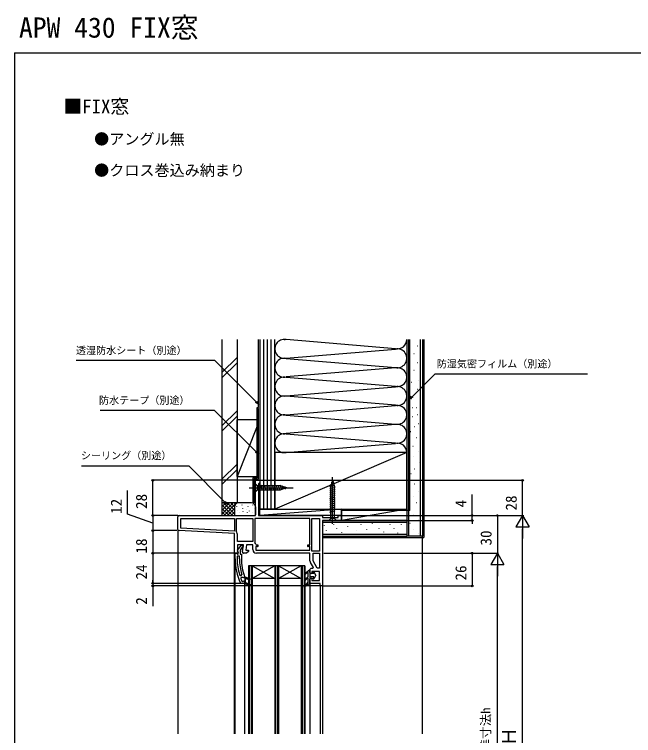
# Model space of a CAD drawing. Units: millimetres, scale not verified. Extents: x -525 to 525, y -782 to 778.
# Drawn here: x -525 to -33, y 205 to 778 of the extents above; entities that cross this region are included whole.
import ezdxf
from ezdxf.enums import TextEntityAlignment as Align

# ---------------------------------------------------------------- set-up
doc = ezdxf.new("R2010")
doc.units = ezdxf.units.MM
doc.header["$LTSCALE"] = 4
for name, color, linetype in [('0-1_USER1', 3, 'Continuous'), ('0-2_YKK_11', 7, 'Continuous'), ('0-3_YKK_12', 2, 'Continuous'), ('0-4_YKK_13', 4, 'Continuous'), ('0-6_YKK_D', 6, 'Continuous'), ('0-7_YKK_ZWAK', 7, 'Continuous'), ('0-8_YSS_K', 3, 'Continuous'), ('0-9_YSS_KE', 3, 'Continuous')]:
    doc.layers.add(name, color=color, linetype=linetype)
doc.styles.add('ＭＳ ゴシック', font='')
doc.styles.get('ＭＳ ゴシック').set_extended_font_data('MS Gothic')

msp = doc.modelspace()

# ---------------------------------------------------------------- linework, layer by layer
at = {"layer": '0-2_YKK_11'}
for p, q in [((-395, 368.649), (-395, 378.7)), ((-290, 334.5), (-290, 336.7))]:
    msp.add_line(p, q, dxfattribs=at)
for points in [[(-394, 379.7), (-333.4, 379.7), (-333.4, 407.7), (-330, 407.7), (-330, 405.8), (-330.5, 405.3), (-331, 404.8), (-331, 379.7), (-280, 379.7), (-280, 378.2), (-267.5, 378.2), (-267.5, 379.7), (-265, 379.7), (-265, 375.7), (-280, 375.7), (-280, 323.7), (-281.8, 323.7), (-281.8, 325.7), (-290, 325.7), (-290, 329)], [(-348.282, 366.335), (-348.4, 366.658), (-348.4, 377.3), (-335.5, 377.3)], [(-335.5, 377.3), (-335.5, 358.9), (-347.6, 358.9), (-347.6, 364.467)], [(-290, 377.3), (-333.9, 377.3), (-333.9, 358.5), (-333.762, 358.155)], [(-291.4, 356.3), (-290, 356.3), (-290, 377.3)], [(-343.785, 350.874), (-342.793, 356.5), (-347.6, 356.5), (-347.6, 351.144), (-347.058, 350.276), (-347.377, 349.7), (-350, 349.7), (-350, 365.342), (-394.052, 367.65)], [(-347.587, 352.217), (-344.475, 356.201), (-343, 356.201), (-343, 355.099), (-343.475, 354.6), (-343.845, 354.408), (-345.6, 352.162), (-345.6, 349.001), (-344.5, 349.001), (-344.5, 345.333)], [(-335.5, 352.6), (-335.5, 356.5), (-340.356, 356.5), (-341.132, 352.1), (-339, 352.1), (-339, 351.2), (-340.5, 349.7), (-342.8, 349.7)], [(-333.113, 356.748), (-332.616, 356.3), (-331.7, 356.3)], [(-349.5, 345.333), (-349.5, 349.701), (-348.4, 349.701), (-347.904, 349.263), (-347.606, 349.001), (-347.2, 349.001), (-347.2, 350.401), (-347.4, 350.801)], [(-331.7, 355.1), (-333.1, 355.1), (-333.1, 352.1), (-290, 352.1), (-290, 355.1), (-291.4, 355.1)], [(-346.1, 345.333), (-346.1, 347.401), (-347.9, 347.401), (-347.9, 345.333)], [(-290, 343.673), (-290, 349.7), (-332.6, 349.7)], [(-289, 337.7), (-287.655, 337.7), (-287.327, 338.267), (-289.611, 342.223)], [(-345.991, 332.456), (-345.513, 332.101), (-344.676, 332.101), (-344.199, 332.748)], [(-289, 330), (-288.5, 330), (-288.5, 328.1), (-282.5, 328.1), (-282.5, 335.3), (-288.5, 335.3), (-288.5, 333.5), (-289, 333.5)], [(-344.205, 327.601), (-343.747, 327.301), (-343.075, 327.301), (-342.59, 327.676), (-342, 327.601), (-342, 325.701), (-337.548, 323.929), (-342, 325.701), (-344.782, 325.701), (-345.236, 325.99)], [(-337.252, 324.672), (-341.5, 326.363), (-341.5, 329.84), (-338.048, 328.466), (-337.752, 329.209), (-341.5, 330.701), (-342, 330.701), (-342, 330.201), (-342.59, 330.126), (-343.075, 330.501), (-343.1, 330.501), (-344.635, 330.501), (-345.104, 329.826)], [(-342.03, 331.318), (-342, 331.147), (-342, 330.701), (-341.5, 330.701), (-337.752, 329.209), (-338.048, 328.466), (-341.5, 329.84), (-341.5, 326.363), (-337.252, 324.672)]]:
    msp.add_lwpolyline(points, dxfattribs=at)
for points in [[(-350, 367.344), (-392.6, 369.577), (-392.6, 377.3), (-350, 377.3)], [(-282.4, 377.3), (-282.4, 351.3), (-288.4, 351.3), (-288.4, 377.3)], [(-282.4, 349.7), (-282.4, 337.7), (-284.229, 337.7), (-287.6, 343.539), (-287.6, 349.7)]]:
    msp.add_lwpolyline(points, close=True, dxfattribs=at)
for centre, radius, start, end in [((-394, 378.7), 1, 90.00001, 179.99999), ((-394, 368.649), 1, 180, 266.99997), ((-350.5, 364.467), 2.9, 359.99999, 40.11919), ((-335.5, 356.5), 2.4, 5.9378, 43.60284), ((-331.7, 355.7), 0.6, 269.99999, 90.00001), ((-291.4, 355.7), 0.6, 89.99999, 270.00001), ((-346.8, 351.601), 1, 141.91328, 233.13011), ((-342.8, 350.7), 1, 170.00002, 270), ((-332.6, 352.6), 2.9, 180.00001, 269.99999), ((-303.5, 345.333), 46, 180.00001, 204.86598), ((-303.5, 345.333), 44.4, 179.99999, 196.86019), ((-303.5, 345.333), 42.6, 179.99999, 197.18277), ((-303.5, 345.333), 41, 179.99999, 199.98888), ((-287.1, 343.673), 2.9, 179.99998, 209.99999), ((-289, 336.7), 1, 90.00001, 179.99999), ((-289, 334.5), 1, 180.00001, 269.99999), ((-303.5, 345.333), 44.4, 200.44221, 203.53922), ((-289, 329), 1, 90.00001, 179.99999), ((-337.4, 324.301), 0.4, 248.30059, 68.30061), ((-337.4, 324.301), 0.4, 248.30059, 68.30061)]:
    msp.add_arc(centre, radius, start, end, dxfattribs=at)
at = {"layer": '0-3_YKK_12'}
for p, q in [((-395, 368.649), (-395, 206.2)), ((-350, 206.2), (-350, 350.2)), ((-349.5, 206.2), (-349.5, 348.7)), ((-339, 339.7), (-339, 206.2)), ((-294, 339.7), (-339, 339.7)), ((-338.3, 339.7), (-338.3, 206.2)), ((-336.7, 339.7), (-336.7, 206.2)), ((-336, 339.7), (-336, 206.2)), ((-318, 339.7), (-336, 329.7)), ((-336, 339.7), (-318, 329.7)), ((-318, 339.7), (-318, 206.2)), ((-317.3, 339.7), (-317.3, 206.2)), ((-315.7, 339.7), (-315.7, 206.2)), ((-315, 339.7), (-315, 206.2)), ((-297, 339.7), (-315, 329.7)), ((-315, 339.7), (-297, 329.7)), ((-297, 339.7), (-297, 206.2)), ((-296.3, 339.7), (-296.3, 206.2)), ((-294.7, 339.7), (-294.7, 206.2)), ((-294, 339.7), (-294, 206.2)), ((-318, 329.7), (-336, 329.7)), ((-297, 329.7), (-315, 329.7)), ((-342, 325.701), (-342, 206.2)), ((-290, 326.2), (-290, 206.2)), ((-281.8, 324.2), (-281.8, 206.2)), ((-280, 324.2), (-280, 206.2))]:
    msp.add_line(p, q, dxfattribs=at)
at = {"layer": '0-4_YKK_13'}
for p, q in [((-272, 407.7), (-273.55, 402.784)), ((-272, 373.2), (-272.001, 410.2)), ((-272, 407.7), (-270.45, 402.784)), ((-272, 407.7), (-270.45, 402.784)), ((-338.4, 401.7), (-303.4, 401.7)), ((-333.4, 404.8), (-333.4, 398.6)), ((-333.4, 404.8), (-331.85, 403.25)), ((-313.316, 403.25), (-331.85, 403.25)), ((-331.85, 403.25), (-331.85, 400.15)), ((-329.424, 399.6), (-330.549, 403.8)), ((-327.871, 399.6), (-328.996, 403.8)), ((-326.318, 399.6), (-327.443, 403.8)), ((-324.765, 399.6), (-325.89, 403.8)), ((-323.212, 399.6), (-324.337, 403.8)), ((-321.659, 399.6), (-322.784, 403.8)), ((-320.106, 399.6), (-321.231, 403.8)), ((-318.553, 399.6), (-319.679, 403.8)), ((-317, 399.6), (-318.126, 403.8)), ((-315.447, 399.6), (-316.573, 403.8)), ((-313.894, 399.6), (-315.02, 403.8)), ((-312.411, 399.859), (-313.467, 403.8)), ((-308.4, 401.7), (-313.316, 403.25)), ((-308.4, 401.7), (-313.316, 400.15)), ((-310.979, 400.31), (-311.792, 403.346)), ((-309.547, 400.762), (-310.096, 402.812)), ((-274.1, 402.633), (-270.159, 403.689)), ((-274.1, 401.08), (-269.9, 402.206)), ((-273.647, 404.308), (-270.611, 405.121)), ((-273.55, 377.25), (-273.55, 402.784)), ((-273.112, 406.004), (-271.062, 406.553)), ((-270.45, 377.25), (-270.45, 402.784)), ((-333.4, 398.6), (-331.85, 400.15)), ((-331.85, 400.15), (-313.316, 400.15)), ((-274.1, 399.527), (-269.9, 400.653)), ((-274.1, 397.974), (-269.9, 399.1)), ((-274.1, 396.421), (-269.9, 397.547)), ((-274.1, 394.868), (-269.9, 395.994)), ((-274.1, 393.316), (-269.9, 394.441)), ((-274.1, 391.763), (-269.9, 392.888)), ((-274.1, 390.21), (-269.9, 391.335)), ((-274.1, 388.657), (-269.9, 389.782)), ((-274.1, 387.104), (-269.9, 388.229)), ((-274.1, 385.551), (-269.9, 386.676)), ((-274.1, 383.998), (-269.9, 385.124)), ((-274.1, 382.445), (-269.9, 383.571)), ((-275.1, 375.7), (-273.55, 377.25)), ((-293.846, 333.815), (-290.484, 336.437)), ((-291.823, 334.373), (-293.355, 333.184)), ((-291.5, 332.922), (-291.5, 334.215)), ((-290, 336.2), (-290, 325.5)), ((-286.945, 333.5), (-290, 333.5)), ((-287.5, 334.568), (-287.5, 334.8)), ((-286.945, 333.5), (-287.446, 334.368)), ((-286.7, 334.675), (-286.7, 334.8)), ((-285.3, 332.25), (-286.7, 334.675)), ((-291.548, 327.044), (-294.928, 323.095)), ((-291.564, 331.241), (-293.872, 329.093)), ((-291.836, 329.895), (-293.328, 328.507)), ((-291.5, 331.387), (-291.5, 332.522)), ((-291.5, 327.174), (-291.5, 329.748)), ((-286.945, 331), (-290, 331)), ((-287.5, 329.7), (-287.5, 329.932)), ((-286.945, 331), (-287.446, 330.132)), ((-285.3, 332.25), (-286.7, 329.825)), ((-286.7, 329.7), (-286.7, 329.825)), ((-290, 325.5), (-294.54, 322.646))]:
    msp.add_line(p, q, dxfattribs=at)
msp.add_lwpolyline([(-275.1, 375.7), (-268.9, 375.7), (-270.45, 377.25), (-273.55, 377.25)], dxfattribs=at)
for centre, radius, start, end in [((-293.6, 333.5), 0.4, 127.94551, 307.81232), ((-291.7, 334.215), 0.2, 0, 127.81232), ((-291.5, 332.722), 0.2, 90, 270), ((-290.3, 336.2), 0.3, 0, 127.94551), ((-287.1, 334.8), 0.4, 0, 180), ((-287.1, 334.568), 0.4, 180, 210), ((-293.6, 328.8), 0.4, 132.9326, 312.9326), ((-291.7, 329.748), 0.2, 0, 132.9326), ((-291.7, 331.387), 0.2, 312.9326, 0), ((-291.7, 327.174), 0.2, 319.43895, 0), ((-287.1, 329.932), 0.4, 150, 180), ((-287.1, 329.7), 0.4, 180, 0), ((-294.7, 322.9), 0.3, 139.43895, 302.15282)]:
    msp.add_arc(centre, radius, start, end, dxfattribs=at)
at = {"layer": '0-6_YKK_D'}
for p, q in [((-333.9, 407.7), (-416, 407.7)), ((-415, 379.7), (-415, 407.7)), ((-329.5, 407.7), (-120, 407.7)), ((-121, 379.7), (-121, 407.7)), ((-161, 379.7), (-161, 396.368)), ((-395, 379.7), (-416, 379.7)), ((-398, 379.7), (-416, 379.7)), ((-415, 379.7), (-415, 367.7)), ((-265.25, 379.7), (-120, 379.7)), ((-265.25, 379.7), (-120, 379.7)), ((-264, 379.7), (-140, 379.7)), ((-263, 379.7), (-160, 379.7)), ((-161, 375.7), (-161, 379.7)), ((-141, 379.7), (-141, 349.7)), ((-121, 379.7), (-126.25, 370.607)), ((-121, 379.7), (-115.75, 370.607)), ((-121, 379.7), (-121, 361.513)), ((-264.5, 375.7), (-160, 375.7)), ((-161, 375.7), (-161, 373.15)), ((-396, 367.7), (-416, 367.7)), ((-397, 367.7), (-416, 367.7)), ((-415, 367.7), (-415, 349.7)), ((-126.25, 370.607), (-115.75, 370.607)), ((-121, 40.2), (-121, 369.2)), ((-350.5, 349.7), (-416, 349.7)), ((-351.5, 349.7), (-416, 349.7)), ((-415, 349.7), (-415, 325.701)), ((-278.9, 349.7), (-140, 349.7)), ((-277.9, 349.7), (-140, 349.7)), ((-252, 349.7), (-160, 349.7)), ((-161, 349.7), (-161, 323.7)), ((-141, 349.7), (-146.25, 340.607)), ((-141, 349.7), (-135.75, 340.607)), ((-141, 349.7), (-141, 331.513)), ((-146.25, 340.607), (-135.75, 340.607)), ((-141, 80.2), (-141, 339.2)), ((-415, 325.701), (-415, 328.251)), ((-344.047, 325.701), (-416, 325.701)), ((-381.024, 325.701), (-416, 325.701)), ((-281.9, 323.7), (-416, 323.7)), ((-415, 325.701), (-415, 323.7)), ((-415, 323.7), (-415, 307.645)), ((-279.9, 323.7), (-160, 323.7))]:
    msp.add_line(p, q, dxfattribs=at)
for points in [[(-331, 468.356), (-332.803, 470.159), (-365.587, 502.942), (-475.796, 502.942)], [(-210.5, 472.367), (-208.697, 474.171), (-190.576, 492.292), (-69.262, 492.292)], [(-332.32, 470.642), (-331, 468.356), (-333.286, 469.676)], [(-208.214, 473.687), (-210.5, 472.367), (-209.18, 474.654)], [(-331, 428.401), (-332.803, 430.204), (-365.85, 463.251), (-456.798, 463.251)], [(-332.32, 430.687), (-331, 428.401), (-333.286, 429.721)], [(-356.086, 388.764), (-357.889, 390.567), (-386.129, 418.808), (-471.609, 418.808)], [(-415, 373.7), (-435, 380.845), (-435, 399.572)], [(-357.406, 391.05), (-356.086, 388.764), (-358.372, 390.084)]]:
    msp.add_lwpolyline(points, dxfattribs=at)
for centre in [(-415, 407.7), (-121, 407.7), (-415, 379.7), (-415, 379.7), (-161, 379.7), (-141, 379.7), (-161, 375.7), (-415, 367.7), (-415, 367.7), (-415, 349.7), (-415, 349.7), (-161, 349.7), (-415, 325.701), (-415, 325.701), (-415, 323.7), (-161, 323.7)]:
    msp.add_circle(centre, 0.637, dxfattribs=at)
at = {"layer": '0-7_YKK_ZWAK'}
for q in [(-525, -782.3), (525, 747.7)]:
    msp.add_line((-525, 747.7), q, dxfattribs=at)
at = {"layer": '0-8_YSS_K'}
for p, q in [((-330, 519.7), (-330, 384.7)), ((-327, 519.7), (-327, 384.7)), ((-324, 519.7), (-324, 384.7)), ((-321, 519.7), (-321, 384.7)), ((-318, 429.7), (-318, 519.7)), ((-318, 384.7), (-318, 519.7)), ((-222.032, 512.358), (-308.968, 519.542)), ((-211.5, 363.2), (-211.5, 519.7)), ((-202, 363.2), (-202, 519.7)), ((-199.5, 519.7), (-199.5, 362.2)), ((-308.968, 504.858), (-222.032, 512.042)), ((-204.765, 514.672), (-204.565, 514.672)), ((-360, 493.338), (-348, 505.338)), ((-207.36, 508.444), (-207.16, 508.444)), ((-360, 489.095), (-348, 501.095)), ((-308.968, 504.542), (-222.032, 497.358)), ((-204.765, 501.41), (-204.565, 501.41)), ((-222.032, 497.042), (-308.968, 489.858)), ((-213, 493.423), (-213, 429.7)), ((-207.36, 495.183), (-207.16, 495.183)), ((-222.032, 482.358), (-308.968, 489.542)), ((-308.968, 474.858), (-222.032, 482.042)), ((-209.219, 485.649), (-209.019, 485.649)), ((-204.083, 487.073), (-203.883, 487.073)), ((-204.417, 480.047), (-204.217, 480.047)), ((-222.032, 467.358), (-308.968, 474.542)), ((-209.219, 472.844), (-209.019, 472.844)), ((-308.968, 459.858), (-222.032, 467.042)), ((-208.418, 465.641), (-208.218, 465.641)), ((-205.217, 465.641), (-205.017, 465.641)), ((-360, 450.911), (-348, 462.911)), ((-308.968, 459.542), (-222.032, 452.358)), ((-204.417, 460.039), (-204.217, 460.039)), ((-360, 446.669), (-348, 458.669)), ((-332, 455.7), (-348, 455.7)), ((-348, 410.7), (-348, 455.7)), ((-330, 455.7), (-330, 410.7)), ((-208.418, 458.439), (-208.218, 458.439)), ((-332, 450.7), (-348, 410.7)), ((-222.032, 452.042), (-308.968, 444.858)), ((-206.818, 450.435), (-206.618, 450.435)), ((-203.616, 452.836), (-203.416, 452.836)), ((-308.968, 444.542), (-222.032, 437.358)), ((-210.019, 446.434), (-209.819, 446.434)), ((-205.217, 441.632), (-205.017, 441.632)), ((-308.968, 429.858), (-222.032, 437.042)), ((-208.277, 434.701), (-208.077, 434.701)), ((-203.801, 430.971), (-203.601, 430.971)), ((-213, 429.7), (-318, 384.7)), ((-207.531, 426.495), (-207.331, 426.495)), ((-348, 420.485), (-360, 408.485)), ((-203.055, 422.019), (-202.855, 422.019)), ((-360, 404.242), (-348, 416.242)), ((-209.769, 413.068), (-209.569, 413.068)), ((-206.785, 416.797), (-206.585, 416.797)), ((-348, 410.7), (-332, 410.7)), ((-203.801, 407.846), (-203.601, 407.846)), ((-210.515, 401.878), (-210.315, 401.878)), ((-206.785, 404.862), (-206.585, 404.862)), ((-203.801, 398.894), (-203.601, 398.894)), ((-207.531, 394.418), (-207.331, 394.418)), ((-360, 389.7), (-360, 379.7)), ((-347, 389.7), (-360, 389.7)), ((-360, 380.842), (-351.142, 389.7)), ((-360, 383.671), (-353.971, 389.7)), ((-360, 386.499), (-356.799, 389.7)), ((-360, 389.327), (-359.627, 389.7)), ((-360, 388.185), (-351.515, 379.7)), ((-360, 385.357), (-354.343, 379.7)), ((-358.686, 389.7), (-350, 381.014)), ((-358.314, 379.7), (-348.314, 389.7)), ((-355.858, 389.7), (-350, 383.842)), ((-355.485, 379.7), (-350, 385.185)), ((-353.029, 389.7), (-350, 386.671)), ((-350.201, 389.7), (-349.219, 388.718)), ((-350, 386.7), (-350, 379.7)), ((-348.172, 386.895), (-348.172, 387.095)), ((-347.373, 389.7), (-347.352, 389.679)), ((-336.4, 389.7), (-347, 389.7)), ((-343.833, 387.896), (-343.833, 388.096)), ((-343.499, 385.226), (-343.499, 385.426)), ((-340.706, 384.623), (-340.706, 384.823)), ((-339.159, 386.895), (-339.159, 387.095)), ((-335.318, 387.896), (-335.318, 388.096)), ((-334.486, 384.892), (-334.486, 385.092)), ((-333.4, 386.7), (-333.4, 380.2)), ((-265, 384.7), (-330, 379.7)), ((-318, 384.7), (-330, 384.7)), ((-213, 384.7), (-265, 375.7)), ((-210.515, 385.466), (-210.315, 385.466)), ((-205.293, 389.942), (-205.093, 389.942)), ((-360, 382.528), (-357.172, 379.7)), ((-352.657, 379.7), (-349.982, 382.375)), ((-347.505, 383.557), (-347.505, 383.757)), ((-345.674, 381.701), (-345.674, 381.901)), ((-343.165, 382.889), (-343.165, 383.089)), ((-339.745, 381.916), (-339.745, 382.116)), ((-338.158, 383.223), (-338.158, 383.423)), ((-335.651, 382.22), (-335.651, 382.42)), ((-207.531, 380.244), (-207.331, 380.244)), ((-213, 374.2), (-280, 374.2)), ((-271.136, 372.584), (-271.136, 372.784)), ((-240.319, 373.145), (-240.319, 373.345)), ((-210.515, 373.53), (-210.315, 373.53)), ((-203.801, 376.514), (-203.601, 376.514)), ((-278.339, 371.783), (-278.339, 371.983)), ((-276.739, 367.782), (-276.739, 367.982)), ((-268.735, 369.382), (-268.735, 369.582)), ((-259.932, 370.983), (-259.932, 371.183)), ((-253.001, 367.923), (-253.001, 368.123)), ((-249.271, 372.399), (-249.271, 372.599)), ((-244.795, 368.669), (-244.795, 368.869)), ((-235.097, 369.415), (-235.097, 369.615)), ((-226.146, 372.399), (-226.146, 372.599)), ((-223.162, 369.415), (-223.162, 369.615)), ((-217.194, 372.399), (-217.194, 372.599)), ((-207.531, 368.809), (-207.331, 368.809)), ((-213, 364.7), (-280, 364.7)), ((-280, 362.2), (-199.5, 362.2)), ((-264.734, 366.181), (-264.734, 366.381)), ((-231.368, 366.431), (-231.368, 366.631)), ((-220.178, 365.685), (-220.178, 365.885)), ((-203.801, 365.079), (-203.601, 365.079)), ((-200.5, 206.2), (-200.5, 363.2))]:
    msp.add_line(p, q, dxfattribs=at)
for points in [[(-265, 379.7), (-330, 379.7), (-330, 384.7), (-265, 384.7)], [(-265, 384.7), (-213, 384.7), (-213, 375.7), (-265, 375.7)]]:
    msp.add_lwpolyline(points, close=True, dxfattribs=at)
for centre, radius, start, end in [((-310.5, 512.2), 7.5, 78.21649, 281.78353), ((-310.5, 527.2), 7.5, 269.93584, 281.78353), ((-220.5, 519.7), 7.5, 258.21646, 0.00003), ((-220.5, 504.7), 7.5, 258.21646, 101.78354), ((-310.5, 497.2), 7.5, 78.21649, 281.78353), ((-220.5, 489.7), 7.5, 258.21646, 101.78354), ((-310.5, 482.2), 7.5, 78.21648, 281.78353), ((-220.5, 474.7), 7.5, 258.21646, 101.78354), ((-310.5, 467.2), 7.5, 78.21649, 281.78353), ((-220.5, 459.7), 7.5, 258.21646, 101.78354), ((-310.5, 452.2), 7.5, 78.21649, 281.78353), ((-220.5, 444.7), 7.5, 258.21646, 101.78354), ((-310.5, 437.2), 7.5, 78.21649, 281.78353), ((-220.5, 429.7), 7.5, 0, 101.78354), ((-347, 386.7), 3, 90, 180), ((-336.4, 386.7), 3, 0, 90)]:
    msp.add_arc(centre, radius, start, end, dxfattribs=at)
at = {"layer": '0-9_YSS_KE'}
for p, q in [((-360, 519.7), (-360, 389.7)), ((-348, 519.7), (-348, 389.7)), ((-213, 519.7), (-213, 363.2)), ((-210.5, 383.7), (-210.5, 519.7)), ((-335.4, 409.7), (-335.4, 389.7)), ((-334.4, 408.7), (-334.4, 389.7)), ((-348, 389.7), (-360, 389.7)), ((-210.5, 383.7), (-265, 383.7)), ((-280, 363.2), (-213, 363.2))]:
    msp.add_line(p, q, dxfattribs=at)
for points in [[(-335.4, 409.7), (-332, 409.7), (-332, 465.7), (-331, 465.7), (-331, 519.7)], [(-200.5, 519.7), (-200.5, 363.2), (-213, 363.2)], [(-334.4, 408.7), (-331, 408.7), (-331, 464.7)], [(-280, 375.7), (-213, 375.7), (-213, 363.2)]]:
    msp.add_lwpolyline(points, dxfattribs=at)
msp.add_lwpolyline([(-318, 429.7), (-318, 384.7), (-213, 384.7), (-213, 429.7)], close=True, dxfattribs=at)

# ---------------------------------------------------------------- texts
at = {"layer": '0-1_USER1', "style": 'ＭＳ ゴシック'}
for s, height, p in [('APW 430 FIX窓', 16.13, (-521.375, 754.825)), ('■FIX窓', 11, (-486.153, 696.149)), ('●アングル無', 8.798, (-461.636, 671.995)), ('●クロス巻込み納まり', 8.798, (-461.636, 647.132))]:
    msp.add_text(s, height=height, dxfattribs=at).set_placement(p, align=Align.BOTTOM_LEFT)
at = {"layer": '0-6_YKK_D', "style": 'ＭＳ ゴシック'}
for s, p in [('透湿防水シート（別途）', (-476.081, 506.261)), ('防湿気密フィルム（別途）', (-189.226, 495.61)), ('防水テープ（別途）', (-457.767, 466.589)), ('シーリング（別途）', (-472.147, 422.652))]:
    msp.add_text(s, height=5.865, dxfattribs=at).set_placement(p, align=Align.BOTTOM_LEFT)
for s, height, p in [('28', 8.798, (-417, 384.939)), ('12', 8.798, (-437, 381.004)), ('4', 8.798, (-163, 386.186)), ('28', 8.798, (-123, 383.664)), ('30', 8.798, (-143, 355.85)), ('18', 8.798, (-417, 349.461)), ('24', 8.798, (-417, 328.803)), ('26', 8.798, (-163, 328.007)), ('2', 8.798, (-417, 308.759)), ('内法基準寸法h', 7.331, (-144.364, 162.03)), ('Ｈ', 11, (-123, 196.348))]:
    msp.add_text(s, height=height, rotation=90, dxfattribs=at).set_placement(p, align=Align.BOTTOM_LEFT)

doc.saveas('drawing.dxf')
